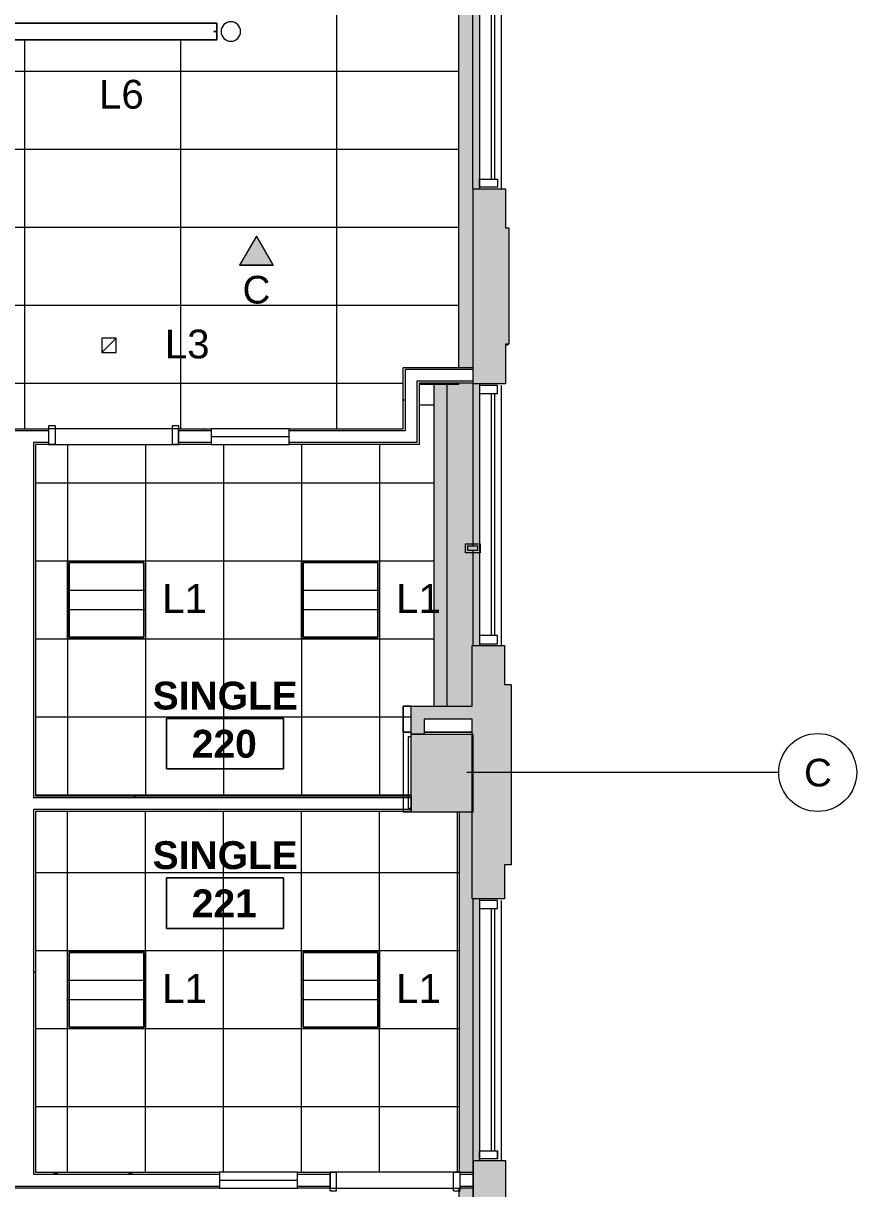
# Model space of a CAD drawing. Header units: inches. Extents: x 389 to 3083, y 11893 to 13691.
# Drawn here: x 2812.3 to 3068.8, y 12844 to 13202.6 of the extents above; entities that cross this region are included whole.
import ezdxf

# ---------------------------------------------------------------- set-up
doc = ezdxf.new("R2010")
doc.units = ezdxf.units.IN
doc.header["$MEASUREMENT"] = 0
for name, color, linetype, lineweight in [('X2$0$A-ANNO-NOTE', 131, 'Continuous', 9), ('X2$0$A-AREA-IDEN', 2, 'Continuous', 9), ('X2$0$A-CLNG', 13, 'Continuous', 13), ('X2$0$A-CLNG-PATT', 13, 'Continuous', 13), ('X2$0$A-Cols-Extr', 7, 'Continuous', 9), ('X2$0$A-DETL-GENF', 92, 'Continuous', 9), ('X2$0$A-DOOR', 31, 'Continuous', 13), ('X2$0$A-DOOR-FRAM', 31, 'Continuous', 20), ('X2$0$A-GLAZ', 151, 'Continuous', 13), ('X2$0$A-WALL', 113, 'Continuous', 13), ('X2$0$A-Wall-Extr', 7, 'Continuous', 9), ('X2$0$A-WALL-PATT', 111, 'Continuous', 13), ('X2$0$E-ELEC-FIXT', 91, 'Continuous', 9), ('X2$0$E-LITE-EQPM', 33, 'Continuous', 9), ('X2$0$E-LITE-EQPM-IDEN', 33, 'Continuous', 9), ('X2$0$I-WALL', 2, 'Continuous', 9), ('X2$0$Plaza America_Tower 1_2nd Floor -REVIT_dwg', 8, 'Continuous', 9), ('X2$0$S-COLS', 52, 'Continuous', 13), ('X2$0$S-GRID', 1, 'Continuous', 9), ('X2$0$S-GRID-IDEN', 1, 'Continuous', 9)]:
    doc.layers.add(name, color=color, linetype=linetype, lineweight=lineweight)
doc.styles.add('X2$0$Arial_3', font='arial.ttf', dxfattribs={"height": 8.851796})
doc.styles.add('X2$0$Swis721 Lt BT', font='swissl.ttf', dxfattribs={"height": 8.514638})
doc.styles.add('X2$0$Swis721 Lt BT_B', font='', dxfattribs={"height": 8.583975})
doc.styles.get('X2$0$Swis721 Lt BT_B').set_extended_font_data('Swis721 Lt BT', bold=True)
pattern_1 = [(0, (-24941.6016, 0), (30.72, 7.68), [1.267, -21.773, 1.267, -21.773, -122.88]), (0, (-24941.6016, 0), (30.72, 7.68), [-46.08, 1.267, -44.813, 1.267, -21.773, -53.76]), (0, (-24941.6016, 0), (30.72, 7.68), [-115.2, 1.267, -14.093, 1.267, -37.133]), (120, (-24930.0816, 3.84), (-22.0110751, 22.7643004), [1.267, -21.773, 1.267, -21.773, -122.88]), (120, (-24930.0816, 3.84), (-22.0110751, 22.7643004), [-46.08, 1.267, -44.813, 1.267, -21.773, -53.76]), (120, (-24930.0816, 3.84), (-22.0110751, 22.7643004), [-115.2, 1.267, -14.093, 1.267, -37.133]), (240, (-24926.2416, 19.2), (-8.7089249, -30.4443004), [1.267, -21.773, 1.267, -21.773, -122.88]), (240, (-24926.2416, 19.2), (-8.7089249, -30.4443004), [-46.08, 1.267, -44.813, 1.267, -21.773, -53.76]), (240, (-24926.2416, 19.2), (-8.7089249, -30.4443004), [-115.2, 1.267, -14.093, 1.267, -37.133])]
pattern_2 = [(0, (-24941.6016, 0), (15.36, 3.84), [1.267, -10.253, 1.267, -10.253, -61.44]), (0, (-24941.6016, 0), (15.36, 3.84), [-23.04, 1.267, -21.773, 1.267, -10.253, -26.88]), (0, (-24941.6016, 0), (15.36, 3.84), [-57.6, 1.267, -6.413, 1.267, -17.933]), (120, (-24935.8416, 1.92), (-11.00553755, 11.3821502), [1.267, -10.253, 1.267, -10.253, -61.44]), (120, (-24935.8416, 1.92), (-11.00553755, 11.3821502), [-23.04, 1.267, -21.773, 1.267, -10.253, -26.88]), (120, (-24935.8416, 1.92), (-11.00553755, 11.3821502), [-57.6, 1.267, -6.413, 1.267, -17.933]), (240, (-24933.9216, 9.6), (-4.35446245, -15.2221502), [1.267, -10.253, 1.267, -10.253, -61.44]), (240, (-24933.9216, 9.6), (-4.35446245, -15.2221502), [-23.04, 1.267, -21.773, 1.267, -10.253, -26.88]), (240, (-24933.9216, 9.6), (-4.35446245, -15.2221502), [-57.6, 1.267, -6.413, 1.267, -17.933])]

# ---------------------------------------------------------------- blocks, each defined once
blk = doc.blocks.new('X2$0$PS - System Furniture Poke-Thru - 120V-4182550-FIRST FLOOR')
at = {"layer": 'X2$0$A-DETL-GENF'}
for start, end in [(360, 180), (180, 360)]:
    blk.add_arc((0, 0), 3, start, end, dxfattribs=at)
blk = doc.blocks.new('X2$0$PS - Duplex - Duplex-V1-FIRST FLOOR')
at = {"layer": 'X2$0$E-ELEC-FIXT'}
for p, q in [((-1.375, -2.25), (-1.375, 2.25)), ((-1.375, 2.25), (1.375, 2.25)), ((-0.75, -1.5), (-0.75, 1.5)), ((-0.75, 1.5), (0.75, 1.5)), ((0.75, 1.5), (0.75, -1.5)), ((1.375, 2.25), (1.375, -2.25)), ((1.375, -2.25), (-1.375, -2.25)), ((0.75, -1.5), (-0.75, -1.5))]:
    blk.add_line(p, q, dxfattribs=at)
blk = doc.blocks.new('X2$0$Plaza America_Tower 1_2nd Floor -REVIT_dwg-5250115-FIRST FLOOR')
at = {"layer": 'X2$0$A-Cols-Extr'}
for p, q in [((27873.3, 12984.42), (27870.82, 12984.42)), ((27892.05, 12984.42), (27877.3, 12984.42)), ((27873.3, 12983.07), (27872.31, 12983.07))]:
    blk.add_line(p, q, dxfattribs=at)
at = {"layer": 'X2$0$A-Cols-Extr', "flags": 128}
for points in [[(27870.82, 12984.42), (27870.82, 12959.92), (27873.3, 12959.92)], [(27872.31, 12983.07), (27872.31, 12961.07), (27873.3, 12961.07)]]:
    blk.add_lwpolyline(points, dxfattribs=at)
at = {"layer": 'X2$0$A-GLAZ'}
for p, q in [((27892.3, 13151.67), (27892.3, 13232.17)), ((27901.05, 13151.67), (27901.05, 13231.67)), ((27898.05, 13154.67), (27898.05, 13229.17)), ((27899.05, 13154.67), (27899.05, 13229.17)), ((27892.3, 13091.67), (27892.3, 13041.82)), ((27898.05, 13014.17), (27898.05, 13088.67)), ((27899.05, 13014.17), (27899.05, 13088.67)), ((27901.05, 13011.17), (27901.05, 13091.17)), ((27892.3, 13040.32), (27892.3, 13011.17)), ((27892.3, 12933.17), (27892.3, 12852.67)), ((27901.05, 12852.67), (27901.05, 12932.67)), ((27898.05, 12855.67), (27898.05, 12930.17)), ((27899.05, 12855.67), (27899.05, 12930.17)), ((27894.31, 12855.67), (27894.31, 12853.17))]:
    blk.add_line(p, q, dxfattribs=at)
at = {"layer": 'X2$0$A-GLAZ', "flags": 128}
for points in [[(27894.3, 13154.67), (27899.8, 13154.67), (27899.8, 13152.17), (27894.3, 13152.17)], [(27899.8, 13091.17), (27894.3, 13091.17), (27894.3, 13088.67), (27899.8, 13088.67)], [(27899.8, 13014.17), (27894.3, 13014.17), (27894.3, 13011.67), (27899.8, 13011.67)], [(27899.8, 12932.67), (27894.3, 12932.67), (27894.3, 12930.17), (27899.8, 12930.17)]]:
    blk.add_lwpolyline(points, close=True, dxfattribs=at)
blk.add_lwpolyline([(27899.81, 12853.17), (27894.3, 12853.17), (27894.3, 12855.67), (27899.81, 12855.67), (27899.8, 12853.17), (27899.81, 12855.67)], dxfattribs=at)
at = {"layer": 'X2$0$A-Wall-Extr'}
for p, q in [((27892.3, 13151.67), (27892.3, 13091.67)), ((27892.3, 13151.67), (27892.3, 13091.67)), ((27873.3, 12992.42), (27870.82, 12992.42)), ((27892.05, 12984.42), (27877.3, 12984.42)), ((27892.05, 12984.42), (27877.3, 12984.42)), ((27877.3, 12984.42), (27892.05, 12984.42)), ((27892.31, 12792.67), (27892.31, 12852.67))]:
    blk.add_line(p, q, dxfattribs=at)
at = {"layer": 'X2$0$A-Wall-Extr', "flags": 128}
for points in [[(27902.32, 13103.67), (27903.05, 13103.67), (27903.05, 13103.83)], [(27903.05, 13103.83), (27903.05, 13103.67), (27902.32, 13103.67)], [(27873.3, 12984.42), (27870.82, 12984.42), (27870.82, 12992.42), (27873.3, 12992.42)], [(27873.3, 12992.42), (27870.82, 12992.42), (27870.82, 12984.42), (27873.3, 12984.42)], [(27873.3, 12984.42), (27870.82, 12984.42), (27870.82, 12959.92), (27873.3, 12959.92)]]:
    blk.add_lwpolyline(points, dxfattribs=at)
blk.add_lwpolyline([(27892.31, 12791.67), (27892.31, 12852.67)], close=True, dxfattribs=at)
blk = doc.blocks.new('X2$0$Single Flush - OTJ_SOLIDFLUSH_ALUM-4900816-FIRST FLOOR')
at = {"layer": 'X2$0$A-DOOR-FRAM'}
for p, q in [((-20, -3.3125), (-20, 2.4375)), ((-20, 2.4375), (-18, 2.4375)), ((-18, -3.3125), (-18, 2.4375)), ((18.000004, -3.3125), (18.000004, 2.4375)), ((18.000004, 2.4375), (20.000004, 2.4375)), ((20.000004, -3.3125), (20.000004, 2.4375)), ((-20, -3.3125), (-18, -3.3125)), ((18.000004, -3.3125), (20.000004, -3.3125))]:
    blk.add_line(p, q, dxfattribs=at)
blk = doc.blocks.new('X2$0$Frameless opening with glazing - 24_ x 96_-4900874-FIRST FLOOR')
at = {"layer": 'X2$0$A-GLAZ'}
blk.add_line((-13.5, 0.0625), (10.5, 0.0625), dxfattribs=at)
blk = doc.blocks.new('X2$0$L-Ceiling Light - Linear Box - 2_x2_-4960925-FIRST FLOOR')
at = {"layer": 'X2$0$E-LITE-EQPM'}
for p, q in [((-12, -12), (-12, 12)), ((-12, 12), (12, 12)), ((-12, -12), (-12, 12)), ((-12, 12), (12, 12)), ((-11.5, -11.5), (-11.5, 11.5)), ((-11.5, 11.5), (11.5, 11.5)), ((11.5, 11.5), (-11.5, 11.5)), ((-11.5, 11.5), (-11.5, -11.5)), ((11.5, 11.5), (11.5, -11.5)), ((11.5, -11.5), (11.5, 11.5)), ((12, 12), (12, -12)), ((12, 12), (12, -12)), ((-12, 3), (12, 3)), ((-12, -3), (12, -3)), ((12, -12), (-12, -12)), ((12, -12), (-12, -12)), ((11.5, -11.5), (-11.5, -11.5)), ((-11.5, -11.5), (11.5, -11.5))]:
    blk.add_line(p, q, dxfattribs=at)
blk = doc.blocks.new('X2$0$Lighting-Pendant-Axis-Beam6-Flush-Direct-Acrylic - Lighting-Pendant-Axis-Beam6-Flush-Direct-Acrylic  8_ LENGTH-5206772-FIRST FLOOR')
at = {"layer": 'X2$0$A-DETL-GENF'}
for p, q in [((46.9375, 2.515625), (-46.9375, 2.515625)), ((-46.9375, 2.515625), (-46.9375, -2.515625)), ((-46.9375, 2.515625), (46.9375, 2.515625)), ((-46.9375, -2.515625), (-46.9375, 2.515625)), ((46.9375, -2.515625), (46.9375, 2.515625)), ((46.9375, 2.515625), (46.9375, -2.515625)), ((-46.9375, -2.515625), (46.9375, -2.515625)), ((46.9375, -2.515625), (-46.9375, -2.515625))]:
    blk.add_line(p, q, dxfattribs=at)
for centre in [(-46.3125, 0), (46.3125, 0)]:
    blk.add_circle(centre, 0.25, dxfattribs=at)
blk = doc.blocks.new('X2$0$L-Recessed Square Downlight - 4_-4552743-FIRST FLOOR')
at = {"layer": 'X2$0$E-LITE-EQPM'}
for p, q in [((-2.1875, -2.1875), (-2.1875, 2.1875)), ((-2.1875, 2.1875), (2.1875, 2.1875)), ((-2.1875, 2.1875), (2.1875, -2.1875)), ((2.1875, 2.1875), (2.1875, -2.1875)), ((2.1875, -2.1875), (-2.1875, -2.1875))]:
    blk.add_line(p, q, dxfattribs=at)
blk = doc.blocks.new('X2$0$Grid - Grid Head - Circle-50561-FIRST FLOOR')
at = {"layer": 'X2$0$S-GRID-IDEN'}
blk.add_circle((0, 0), 0.125, dxfattribs=at)
blk = doc.blocks.new('X2$0$Room Tag - Room Name and Number-3379422-FIRST FLOOR')
at = {"layer": 'X2$0$A-AREA-IDEN'}
for p, q in [((-0.1881, -0.1636), (-0.1881, -0.0018)), ((-0.1881, -0.0018), (0.1869, -0.0018)), ((0.1869, -0.0018), (-0.1881, -0.0018)), ((-0.1881, -0.0018), (-0.1881, -0.1636)), ((0.1869, -0.0018), (0.1869, -0.1636)), ((0.1869, -0.1636), (0.1869, -0.0018)), ((0.1869, -0.1636), (-0.1881, -0.1636)), ((-0.1881, -0.1636), (0.1869, -0.1636))]:
    blk.add_line(p, q, dxfattribs=at)

msp = doc.modelspace()

# ---------------------------------------------------------------- hatches: boundary and pattern name
at = {"layer": 'X2$0$A-ANNO-NOTE'}
msp.add_hatch(color=256, dxfattribs=at).paths.add_polyline_path([(2878.89, 13128.11), (2884.04, 13137.05), (2889.21, 13128.13)], flags=0)
at = {"layer": 'X2$0$A-CLNG-PATT'}
h = msp.add_hatch(dxfattribs=at)
h.set_pattern_fill('FP2_63', color=256, style=0, pattern_type=2)
h.set_pattern_definition(pattern_2)
h.paths.add_polyline_path([(574.63, 12516.67), (577.72, 12516.67), (577.72, 12633.17), (567.72, 12633.17), (567.72, 12552.83), (569.72, 12552.83), (569.72, 12516.67), (573.72, 12516.67)], flags=0)
h.paths.add_polyline_path([(576.1, 12638.04), (577.72, 12638.04), (577.72, 12659.67), (569.72, 12659.67), (569.72, 12638.04), (571.19, 12638.04)], flags=0)
h.paths.add_polyline_path([(577.72, 12683.92), (577.72, 12819.17), (569.72, 12819.17), (569.72, 12791.67), (567.72, 12791.67), (567.72, 12711.33), (569.72, 12711.33), (569.75, 12683.92)], flags=0)
h.paths.add_polyline_path([(569.72, 12824.04), (577.72, 12824.04), (577.72, 12959.92), (569.97, 12959.92), (569.97, 12932.67), (567.72, 12932.67), (567.72, 12853.17), (569.72, 12853.17), (569.72, 12841.01)], flags=0)
h.paths.add_polyline_path([(570.06, 12983.92), (577.72, 12983.92), (577.72, 13090.98), (569.72, 13090.98), (569.72, 13090.17), (567.72, 13090.17), (567.72, 13011.17), (569.97, 13011.17), (569.97, 12983.92)], flags=0)
h.paths.add_polyline_path([(2950.45, 12992.42), (2950.45, 13011.17), (2952.7, 13011.17), (2952.7, 13091.67), (2950.72, 13091.67), (2950.72, 13151.67), (2952.7, 13151.67), (2952.7, 13232.1), (2950.7, 13232.1), (2950.69, 13232.17), (2950.45, 13232.17), (2950.45, 13278.35), (2946.22, 13278.35), (2946.22, 13096.69), (2950.62, 13096.69), (2950.62, 13091.81), (2946.22, 13091.81), (2946.22, 13091.42), (2942.7, 13091.42), (2942.7, 12992.42)], flags=0)
h.paths.add_polyline_path([(569.72, 13095.86), (577.72, 13095.86), (577.72, 13257.86), (569.72, 13257.86), (569.71, 13231.92), (567.71, 13231.92), (567.71, 13151.67), (569.72, 13151.67), (569.72, 13103.67)], flags=0)
h.paths.add_polyline_path([(574.96, 13262.73), (577.72, 13262.73), (577.72, 13278.92), (569.72, 13278.92), (569.72, 13262.73)], flags=0)
h.paths.add_polyline_path([(570.4, 13312.42), (577.72, 13312.42), (577.72, 13497.18), (570.06, 13497.18), (570.06, 13489.91), (567.72, 13489.91), (567.72, 13349.17), (569.72, 13349.17), (569.72, 13312.42)], flags=0)
h.paths.add_polyline_path([(2949.7, 13312.42), (2950.45, 13312.42), (2950.45, 13324.8), (2942.45, 13324.8), (2942.45, 13312.42), (2946.22, 13312.42)], flags=0)
h.paths.add_polyline_path([(2942.45, 13329.68), (2950.45, 13329.68), (2950.45, 13349.17), (2952.7, 13349.17), (2952.7, 13493.82), (2950.71, 13493.82), (2950.71, 13501.82), (2942.45, 13501.82), (2942.45, 13337.17)], flags=0)
h.paths.add_polyline_path([(2110.87, 13520.67), (2110.87, 13529.17), (2090.21, 13529.17), (2090.21, 13531.16), (2009.71, 13531.16), (2009.71, 13528.91), (2001.39, 13528.91), (2001.39, 13520.67), (2090.96, 13520.67)], flags=0)
h.paths.add_polyline_path([(1996.52, 13520.67), (1996.52, 13528.91), (1990.87, 13528.91), (1990.87, 13520.67)], flags=0)
h.paths.add_polyline_path([(2130.87, 13521.17), (2248.24, 13521.17), (2248.24, 13531.12), (2150.21, 13531.12), (2150.21, 13529.17), (2129.87, 13529.17), (2129.87, 13521.17)], flags=0)
h.paths.add_polyline_path([(2921.48, 13521.17), (2921.48, 13529.17), (2915.46, 13529.17), (2915.46, 13531.16), (2770.71, 13531.16), (2770.71, 13529.17), (2710.71, 13529.17), (2710.71, 13531.16), (2627.82, 13531.16), (2627.82, 13529.17), (2609.87, 13529.17), (2609.87, 13521.17), (2727.99, 13521.17), (2727.99, 13529.16), (2732.87, 13529.16), (2732.87, 13521.17), (2786.25, 13521.17)], flags=0)
h.paths.add_polyline_path([(2373.88, 13521.17), (2385.38, 13521.17), (2385.38, 13529.16), (2373.88, 13529.16)], flags=0)
h.paths.add_polyline_path([(2264.78, 13521.17), (2349.38, 13521.17), (2349.38, 13529.16), (2330.21, 13529.17), (2330.21, 13531.12), (2253.11, 13531.12), (2253.11, 13521.17)], flags=0)
h.paths.add_polyline_path([(2390.26, 13521.17), (2537.77, 13521.17), (2537.77, 13530.55), (2542.64, 13530.55), (2542.64, 13521.17), (2590.87, 13521.17), (2590.87, 13529.16), (2570.21, 13529.17), (2570.21, 13531.16), (2390.26, 13531.16), (2390.26, 13521.84)], flags=0)
h.paths.add_polyline_path([(1580.46, 13521.17), (1580.46, 13529.16), (1510.71, 13529.17), (1510.71, 13531.16), (1430.22, 13531.16), (1430.22, 13529.17), (1410.04, 13529.17), (1410.04, 13521.17), (1570.86, 13521.17)], flags=0)
h.paths.add_polyline_path([(1370.22, 13521.17), (1386.79, 13521.17), (1386.79, 13529.16), (1370.22, 13529.17), (1370.22, 13531.16), (1190.22, 13531.16), (1190.22, 13529.17), (1170.04, 13529.17), (1170.04, 13521.17), (1221.85, 13521.17)], flags=0)
h.paths.add_polyline_path([(700.38, 13521.17), (750.72, 13521.17), (750.72, 13531.17), (605.97, 13531.17), (605.97, 13529.17), (598.68, 13529.17), (598.68, 13521.17)], flags=0)
h.paths.add_polyline_path([(755.59, 13521.17), (910.7, 13521.17), (910.7, 13529.17), (890.22, 13529.17), (890.22, 13531.16), (810.72, 13531.16), (810.72, 13529.17), (755.59, 13529.17), (755.59, 13528.92)], flags=0)
h.paths.add_polyline_path([(929.7, 13521.17), (1048.53, 13521.17), (1048.53, 13531.16), (950.22, 13531.16), (950.22, 13529.17), (929.7, 13529.17), (929.7, 13528.94)], flags=0)
h.paths.add_polyline_path([(1053.41, 13521.17), (1151.04, 13521.17), (1151.04, 13529.17), (1130.22, 13529.17), (1130.22, 13531.16), (1053.41, 13531.16), (1053.41, 13526.1)], flags=0)
h.paths.add_polyline_path([(605.97, 13529.17), (605.97, 13529.17), (700.38, 13529.17)], flags=0)
h = msp.add_hatch(dxfattribs=at)
h.set_pattern_fill('FP2_63', color=256, style=0, pattern_type=2)
h.set_pattern_definition(pattern_2)
h.paths.add_polyline_path([(573.72, 12512.67), (581.72, 12512.67), (581.72, 12633.17), (577.72, 12633.17), (577.72, 12516.67), (569.72, 12516.67), (569.72, 12512.67)], flags=0)
h.paths.add_polyline_path([(577.72, 12638.04), (581.72, 12638.04), (581.72, 12659.67), (577.72, 12659.67)], flags=0)
h.paths.add_polyline_path([(581.72, 12983.92), (581.72, 13090.98), (577.72, 13090.98), (577.72, 12983.92)], flags=0)
h.paths.add_polyline_path([(2938.7, 12992.42), (2942.7, 12992.42), (2942.7, 13091.42), (2938.7, 13091.42), (2938.7, 13030.43)], flags=0)
h.paths.add_polyline_path([(577.72, 13095.86), (581.72, 13095.86), (581.72, 13257.86), (577.72, 13257.86), (577.72, 13148.41)], flags=0)
h.paths.add_polyline_path([(581.72, 13262.73), (581.72, 13278.92), (577.72, 13278.92), (577.72, 13262.73), (581.5, 13262.73)], flags=0)
h.paths.add_polyline_path([(581.72, 13312.42), (581.72, 13497.18), (577.72, 13497.18), (577.72, 13312.42)], flags=0)
h.paths.add_polyline_path([(2942.45, 13312.42), (2942.45, 13324.8), (2938.45, 13324.8), (2938.45, 13312.42)], flags=0)
h.paths.add_polyline_path([(2938.82, 13329.68), (2942.45, 13329.68), (2942.45, 13501.82), (2938.45, 13501.82), (2938.45, 13329.68)], flags=0)
h.paths.add_polyline_path([(2090.96, 13517.17), (2110.87, 13517.17), (2110.87, 13520.67), (2001.39, 13520.67), (2001.39, 13517.17), (2090.21, 13517.17)], flags=0)
h.paths.add_polyline_path([(2537.77, 13517.17), (2537.77, 13521.17), (2390.26, 13521.17), (2390.26, 13517.17), (2438.6, 13517.17)], flags=0)
h.paths.add_polyline_path([(2130.87, 13517.17), (2248.24, 13517.17), (2248.24, 13521.17), (2129.87, 13521.17), (2129.87, 13517.17)], flags=0)
h.paths.add_polyline_path([(2732.87, 13517.17), (2921.48, 13517.17), (2921.48, 13521.17), (2732.87, 13521.17), (2732.87, 13518.75)], flags=0)
h.paths.add_polyline_path([(2573.52, 13517.17), (2590.87, 13517.17), (2590.87, 13521.17), (2542.64, 13521.17), (2542.64, 13517.17), (2570.21, 13517.17)], flags=0)
h.paths.add_polyline_path([(1990.87, 13517.17), (1996.52, 13517.17), (1996.52, 13520.67), (1990.87, 13520.67), (1990.87, 13528.91), (1986.87, 13528.91), (1986.87, 13517.17)], flags=0)
h.paths.add_polyline_path([(2253.11, 13517.17), (2349.38, 13517.17), (2349.38, 13521.17), (2253.11, 13521.17), (2253.11, 13519.41)], flags=0)
h.paths.add_polyline_path([(2609.87, 13517.17), (2727.99, 13517.17), (2727.99, 13521.17), (2609.87, 13521.17)], flags=0)
h.paths.add_polyline_path([(2385.38, 13517.17), (2385.38, 13521.17), (2373.88, 13521.17), (2373.88, 13517.17)], flags=0)
h.paths.add_polyline_path([(1386.79, 13517.17), (1386.79, 13521.17), (1170.04, 13521.17), (1170.04, 13517.17), (1370.22, 13517.17)], flags=0)
h.paths.add_polyline_path([(1580.46, 13517.17), (1580.46, 13521.17), (1410.04, 13521.17), (1410.04, 13517.17), (1510.71, 13517.17)], flags=0)
h.paths.add_polyline_path([(750.72, 13517.17), (750.72, 13521.17), (598.68, 13521.17), (598.68, 13517.17), (700.38, 13517.17)], flags=0)
h.paths.add_polyline_path([(755.59, 13517.17), (910.7, 13517.17), (910.7, 13521.17), (755.59, 13521.17), (755.59, 13519.16)], flags=0)
h.paths.add_polyline_path([(1048.53, 13517.17), (1048.53, 13521.17), (929.7, 13521.17), (929.7, 13517.17), (1048.03, 13517.17)], flags=0)
h.paths.add_polyline_path([(1130.22, 13517.17), (1151.04, 13517.17), (1151.04, 13521.17), (1053.41, 13521.17), (1053.41, 13517.17)], flags=0)
h = msp.add_hatch(dxfattribs=at)
h.set_pattern_fill('FP2_63', color=256, style=0, pattern_type=2)
h.set_pattern_definition(pattern_2)
h.paths.add_polyline_path([(749.72, 12113.17), (749.72, 12115.17), (752.73, 12115.17), (752.73, 12119.17), (598.68, 12119.17), (598.71, 12115.17), (604.97, 12115.17), (604.97, 12113.17), (700.38, 12113.17)], flags=0)
h.paths.add_polyline_path([(2630.46, 12113.17), (2710.45, 12113.17), (2710.45, 12120.17), (2609.88, 12120.17), (2609.88, 12116.17), (2630.46, 12116.17)], flags=0)
h.paths.add_polyline_path([(2786.25, 12113.17), (2915.46, 12113.17), (2915.46, 12116.17), (2921.83, 12116.17), (2921.83, 12120.17), (2770.45, 12120.17), (2770.45, 12113.17)], flags=0)
h.paths.add_polyline_path([(960.55, 12113.17), (1130.22, 12113.17), (1130.22, 12115.17), (1151.04, 12115.17), (1151.04, 12119.17), (930.04, 12119.17), (930.04, 12115.17), (950.38, 12115.17), (950.38, 12113.17), (950.68, 12113.17)], flags=0)
h.paths.add_polyline_path([(1430.38, 12113.17), (1509.71, 12113.17), (1509.71, 12116.42), (1514.71, 12116.42), (1514.71, 12119.17), (1410.04, 12119.17), (1410.04, 12115.17), (1430.38, 12115.17)], flags=0)
h.paths.add_polyline_path([(2090.04, 12113.17), (2090.04, 12116.17), (2110.87, 12116.17), (2110.87, 12120.17), (2004.87, 12120.17), (2004.87, 12116.23), (2009.71, 12116.23), (2009.71, 12113.17), (2013.18, 12113.17)], flags=0)
h.paths.add_polyline_path([(809.88, 12113.17), (890.22, 12113.17), (890.22, 12115.17), (911.04, 12115.17), (911.04, 12119.17), (809.88, 12119.17), (809.88, 12115.17)], flags=0)
h.paths.add_polyline_path([(1218.41, 12113.17), (1370.22, 12113.17), (1370.22, 12115.17), (1391.04, 12115.17), (1391.04, 12119.17), (1222.66, 12119.17), (1222.66, 12113.24), (1217.78, 12113.24), (1217.78, 12119.17), (1170.04, 12119.17), (1170.04, 12115.17), (1190.38, 12115.17), (1190.38, 12113.17), (1217.78, 12113.17)], flags=0)
h.paths.add_polyline_path([(2330.04, 12113.21), (2330.04, 12116.17), (2350.63, 12116.17), (2350.6, 12120.17), (2252.57, 12120.17), (2252.57, 12113.28), (2247.7, 12113.28), (2247.7, 12120.17), (2146.21, 12120.17), (2146.21, 12116.17), (2150.21, 12116.17), (2150.21, 12113.21), (2264.78, 12113.21)], flags=0)
h.paths.add_polyline_path([(2438.6, 12113.21), (2574.41, 12113.21), (2574.41, 12120.17), (2369.63, 12120.17), (2369.63, 12116.17), (2390.21, 12116.17), (2390.21, 12113.21)], flags=0)
h.paths.add_polyline_path([(2766.2, 12116.17), (2766.2, 12120.17), (2714.7, 12120.17), (2714.7, 12116.17), (2756.79, 12116.17)], flags=0)
h.paths.add_polyline_path([(2582.46, 12116.17), (2590.88, 12116.17), (2590.88, 12120.17), (2578.66, 12120.17), (2578.66, 12116.17)], flags=0)
h.paths.add_polyline_path([(2141.33, 12116.17), (2141.33, 12120.17), (2129.87, 12120.17), (2129.87, 12116.17), (2138.04, 12116.17)], flags=0)
h.paths.add_polyline_path([(2950.45, 12141.26), (2950.45, 12150.42), (2952.95, 12150.42), (2952.95, 12295.1), (2950.7, 12295.1), (2950.7, 12337.45), (2946.7, 12337.45), (2946.7, 12141.26), (2950.44, 12141.26)], flags=0)
h.paths.add_polyline_path([(573.78, 12141.56), (573.78, 12341.92), (569.72, 12341.92), (569.71, 12295.17), (567.46, 12295.17), (567.46, 12150.42), (569.78, 12150.42), (569.78, 12141.56)], flags=0)
h.paths.add_polyline_path([(2946.48, 12365.35), (2950.71, 12365.35), (2950.72, 12412.17), (2952.97, 12412.17), (2952.97, 12492.67), (2950.72, 12492.67), (2950.72, 12552.67), (2952.7, 12552.67), (2952.7, 12633.17), (2950.45, 12633.17), (2950.42, 12641.67), (2946.45, 12641.67), (2946.45, 12365.35)], flags=0)
h.paths.add_polyline_path([(569.72, 12365.92), (573.72, 12365.92), (573.72, 12403.92), (569.72, 12403.92), (569.72, 12385.92)], flags=0)
h.paths.add_polyline_path([(569.72, 12408.79), (573.72, 12408.79), (573.72, 12512.67), (569.72, 12512.67), (569.71, 12492.67), (567.72, 12492.67), (567.72, 12412.17), (569.72, 12412.17), (569.72, 12408.79)], flags=0)
h.paths.add_polyline_path([(2946.45, 12688.92), (2950.45, 12688.92), (2950.45, 12711.17), (2952.58, 12711.17), (2952.58, 12791.83), (2950.7, 12791.83), (2950.7, 12844.17), (2946.45, 12844.17), (2946.45, 12689.78)], flags=0)
h.paths.add_polyline_path([(2950.61, 12849.04), (2950.7, 12849.04), (2950.72, 12852.67), (2952.7, 12852.67), (2952.7, 12933.17), (2950.45, 12933.17), (2950.45, 12959.85), (2946.45, 12959.85), (2946.45, 12849.04), (2946.71, 12849.04)], flags=0)
at = {"layer": 'X2$0$A-WALL-PATT'}
for points in [[(2950.73, 13139.67), (2960.72, 13139.67), (2960.72, 13151.67), (2950.72, 13151.67), (2950.72, 13139.67)], [(2960.45, 13103.83), (2961.72, 13103.83), (2961.72, 13139.67), (2950.72, 13139.67), (2950.72, 13103.83), (2960.07, 13103.83)], [(2950.72, 13091.67), (2960.72, 13091.67), (2960.72, 13103.83), (2950.72, 13103.83)], [(2960.45, 12999.17), (2960.45, 13011.17), (2950.45, 13011.17), (2950.45, 12999.17), (2960.07, 12999.17)], [(2962.45, 12943.67), (2962.45, 12999.17), (2950.45, 12999.17), (2950.45, 12983.85), (2950.7, 12983.85), (2950.7, 12959.85), (2950.45, 12959.85), (2950.45, 12943.67), (2960.45, 12943.67)], [(2935.7, 12983.85), (2935.7, 12992.42), (2931.7, 12992.42), (2931.7, 12983.85), (2934.1, 12983.85)], [(2944.53, 12988.42), (2950.45, 12988.42), (2950.45, 12992.42), (2935.7, 12992.42), (2935.7, 12988.42), (2942.7, 12988.42)], [(2960.07, 12933.17), (2960.45, 12933.17), (2960.45, 12943.67), (2950.45, 12943.67), (2950.45, 12933.17), (2952.7, 12933.17)], [(2950.72, 12840.67), (2960.72, 12840.67), (2960.72, 12852.67), (2950.72, 12852.67), (2950.72, 12843.83)]]:
    msp.add_hatch(color=256, dxfattribs=at).paths.add_polyline_path(points, flags=0)
h = msp.add_hatch(dxfattribs=at)
h.set_pattern_fill('FP2_1', color=256, style=0, pattern_type=2)
h.set_pattern_definition(pattern_1)
h.paths.add_polyline_path([(2932.57, 13096.06), (2950.62, 13096.06), (2950.62, 13096.69), (2929.22, 13096.69), (2929.22, 13096.06), (2932.22, 13096.06)], flags=0)
h = msp.add_hatch(dxfattribs=at)
h.set_pattern_fill('FP2_1', color=256, style=0, pattern_type=2)
h.set_pattern_definition(pattern_1)
h.paths.add_polyline_path([(2929.85, 13077.81), (2929.85, 13096.06), (2929.22, 13096.05), (2929.22, 13077.81)], flags=0)
h = msp.add_hatch(dxfattribs=at)
h.set_pattern_fill('FP2_1', color=256, style=0, pattern_type=2)
h.set_pattern_definition(pattern_1)
h.paths.add_polyline_path([(2933.47, 13091.81), (2950.62, 13091.81), (2950.62, 13092.44), (2933.47, 13092.44)], flags=0)
h = msp.add_hatch(dxfattribs=at)
h.set_pattern_fill('FP2_1', color=256, style=0, pattern_type=2)
h.set_pattern_definition(pattern_1)
h.paths.add_polyline_path([(2929.69, 13077.19), (2929.85, 13077.19), (2929.85, 13077.81), (2894.09, 13077.81), (2894.09, 13077.19)], flags=0)
h.paths.add_polyline_path([(2568.77, 13077.19), (2733.22, 13077.19), (2733.22, 13077.81), (2568.77, 13077.81), (2568.77, 13077.66)], flags=0)
h.paths.add_polyline_path([(2870.09, 13077.19), (2870.09, 13077.81), (2860.09, 13077.81), (2860.09, 13077.19)], flags=0)
h.paths.add_polyline_path([(2807.22, 13077.19), (2820.09, 13077.19), (2820.09, 13077.81), (2807.22, 13077.81)], flags=0)
h.paths.add_polyline_path([(2757.22, 13077.19), (2767.22, 13077.19), (2767.22, 13077.81), (2757.22, 13077.81)], flags=0)
h = msp.add_hatch(dxfattribs=at)
h.set_pattern_fill('FP2_1', color=256, style=0, pattern_type=2)
h.set_pattern_definition(pattern_1)
h.paths.add_polyline_path([(2929.85, 13072.94), (2934.1, 13072.94), (2934.06, 13073.56), (2894.09, 13073.56), (2894.09, 13072.94)], flags=0)
h.paths.add_polyline_path([(2573.64, 13072.94), (2663.81, 13072.94), (2663.81, 13073.56), (2573.02, 13073.56), (2573.02, 13072.94)], flags=0)
h.paths.add_polyline_path([(2667.44, 13072.94), (2733.22, 13072.94), (2733.22, 13073.56), (2667.44, 13073.56)], flags=0)
h.paths.add_polyline_path([(2757.22, 13072.94), (2767.22, 13072.94), (2767.22, 13073.56), (2757.22, 13073.56)], flags=0)
h.paths.add_polyline_path([(2870.09, 13072.94), (2870.09, 13073.56), (2860.09, 13073.56), (2860.09, 13072.94)], flags=0)
h.paths.add_polyline_path([(2811.22, 13072.94), (2811.84, 13072.94), (2811.82, 13073.56), (2807.22, 13073.56), (2807.22, 13072.94)], flags=0)
h.paths.add_polyline_path([(2815.47, 13072.94), (2820.09, 13072.94), (2820.09, 13073.56), (2815.47, 13073.56)], flags=0)
h = msp.add_hatch(dxfattribs=at)
h.set_pattern_fill('FP2_1', color=256, style=0, pattern_type=2)
h.set_pattern_definition(pattern_1)
h.paths.add_polyline_path([(2815.47, 12849.04), (2816.09, 12849.04), (2816.09, 12960.67), (2815.47, 12960.67), (2815.47, 12912.46)], flags=0)
h.paths.add_polyline_path([(2815.47, 12964.29), (2816.09, 12964.29), (2816.09, 13072.94), (2815.47, 13072.94), (2815.47, 12964.77)], flags=0)
h = msp.add_hatch(dxfattribs=at)
h.set_pattern_fill('FP2_1', color=256, style=0, pattern_type=2)
h.set_pattern_definition(pattern_1)
h.paths.add_polyline_path([(2816.09, 12964.29), (2931.7, 12964.29), (2931.7, 12964.92), (2816.09, 12964.92)], flags=0)
h = msp.add_hatch(dxfattribs=at)
h.set_pattern_fill('FP2_1', color=256, style=0, pattern_type=2)
h.set_pattern_definition(pattern_1)
h.paths.add_polyline_path([(2873.16, 12960.04), (2931.7, 12960.04), (2931.7, 12960.67), (2816.09, 12960.67), (2816.09, 12960.04)], flags=0)
h = msp.add_hatch(dxfattribs=at)
h.set_pattern_fill('FP2_1', color=256, style=0, pattern_type=2)
h.set_pattern_definition(pattern_1)
h.paths.add_polyline_path([(2896.71, 12848.42), (2906.71, 12848.42), (2906.71, 12849.04), (2896.71, 12849.04)], flags=0)
h.paths.add_polyline_path([(2590.13, 12848.42), (2811.84, 12848.42), (2811.84, 12849.04), (2573.64, 12849.04), (2573.64, 12848.42), (2575.77, 12848.42)], flags=0)
h.paths.add_polyline_path([(2946.71, 12848.42), (2950.71, 12848.42), (2950.7, 12849.04), (2946.71, 12849.04)], flags=0)
h.paths.add_polyline_path([(2815.47, 12848.42), (2872.71, 12848.42), (2872.71, 12849.04), (2815.47, 12849.04)], flags=0)
h = msp.add_hatch(dxfattribs=at)
h.set_pattern_fill('FP2_1', color=256, style=0, pattern_type=2)
h.set_pattern_definition(pattern_1)
h.paths.add_polyline_path([(2896.71, 12844.17), (2906.71, 12844.17), (2906.71, 12844.79), (2896.71, 12844.79)], flags=0)
h.paths.add_polyline_path([(2569.39, 12844.17), (2872.71, 12844.17), (2872.71, 12844.79), (2569.39, 12844.79)], flags=0)
h.paths.add_polyline_path([(2946.71, 12844.17), (2950.71, 12844.17), (2950.7, 12844.79), (2946.71, 12844.79)], flags=0)
at = {"layer": 'X2$0$S-COLS'}
msp.add_hatch(color=256, dxfattribs=at).paths.add_polyline_path([(2950.7, 12959.85), (2950.7, 12983.85), (2931.7, 12983.85), (2931.7, 12959.85), (2950.45, 12959.85)], flags=0)

# ---------------------------------------------------------------- linework, layer by layer
at = {"layer": 'X2$0$A-ANNO-NOTE'}
for p, q in [((2884.04, 13137.05), (2878.89, 13128.11)), ((2884.04, 13137.05), (2878.89, 13128.11)), ((2889.21, 13128.13), (2884.04, 13137.05)), ((2884.04, 13137.05), (2889.21, 13128.13)), ((2878.89, 13128.11), (2889.21, 13128.13)), ((2889.21, 13128.13), (2878.89, 13128.11))]:
    msp.add_line(p, q, dxfattribs=at)
at = {"layer": 'X2$0$A-CLNG'}
for p, q in [((2946.22, 13278.35), (2946.22, 13096.69)), ((2952.7, 13232.1), (2952.7, 13151.67)), ((2938.7, 13091.81), (2938.7, 12992.42)), ((2946.22, 13091.81), (2946.22, 13091.42)), ((2946.22, 13091.42), (2934.1, 13091.42)), ((2942.7, 13091.42), (2942.7, 12992.42)), ((2952.7, 13091.67), (2952.7, 13011.17)), ((2946.45, 12959.85), (2946.45, 12849.04)), ((2952.7, 12933.17), (2952.7, 12852.67)), ((2950.7, 12852.67), (2950.7, 12849.04)), ((2946.45, 12688.92), (2946.45, 12844.17)), ((2950.7, 12844.17), (2950.7, 12791.83))]:
    msp.add_line(p, q, dxfattribs=at)
at = {"layer": 'X2$0$A-CLNG-PATT'}
for p, q in [((2908.77, 13077.81), (2908.77, 13324.8)), ((2812.77, 13077.81), (2812.77, 13197.55)), ((2860.77, 13077.81), (2860.77, 13197.55)), ((2946.22, 13187.71), (2572.77, 13187.71)), ((2946.22, 13163.71), (2572.77, 13163.71)), ((2946.22, 13139.71), (2572.77, 13139.71)), ((2946.22, 13115.71), (2572.77, 13115.71)), ((2929.22, 13091.71), (2572.77, 13091.71)), ((2946.22, 13091.71), (2934.1, 13091.71)), ((2934.1, 13085.17), (2938.7, 13085.17)), ((2825.9, 13072.94), (2825.9, 12964.92)), ((2849.9, 13072.94), (2849.9, 12964.92)), ((2873.9, 13072.94), (2873.9, 12964.92)), ((2897.9, 13072.94), (2897.9, 12964.92)), ((2921.9, 13072.94), (2921.9, 12964.92)), ((2816.09, 13061.17), (2938.7, 13061.17)), ((2816.09, 13037.17), (2938.7, 13037.17)), ((2816.09, 13013.17), (2938.7, 13013.17)), ((2816.09, 12989.17), (2931.7, 12989.17)), ((2816.09, 12965.17), (2931.7, 12965.17)), ((2825.9, 12849.04), (2825.9, 12960.04)), ((2849.9, 12849.04), (2849.9, 12960.04)), ((2873.9, 12849.04), (2873.9, 12960.04)), ((2897.9, 12849.04), (2897.9, 12960.04)), ((2921.9, 12849.04), (2921.9, 12960.04)), ((2945.9, 12849.04), (2945.9, 12959.85)), ((2946.45, 12941.17), (2816.09, 12941.17)), ((2946.45, 12917.17), (2816.09, 12917.17)), ((2946.45, 12893.17), (2816.09, 12893.17)), ((2946.45, 12869.17), (2816.09, 12869.17))]:
    msp.add_line(p, q, dxfattribs=at)
at = {"layer": 'X2$0$A-WALL'}
for p, q in [((2950.72, 13091.67), (2950.72, 13151.67)), ((2950.72, 13151.67), (2960.72, 13151.67)), ((2960.72, 13151.67), (2960.72, 13139.67)), ((2960.72, 13139.67), (2961.72, 13139.67)), ((2961.72, 13139.67), (2961.72, 13103.83)), ((2961.72, 13103.83), (2960.72, 13103.83)), ((2960.72, 13103.83), (2960.72, 13091.67)), ((2929.85, 13096.06), (2929.85, 13077.19)), ((2950.62, 13096.06), (2929.85, 13096.06)), ((2933.47, 13092.44), (2933.47, 13073.56)), ((2950.62, 13092.44), (2933.47, 13092.44)), ((2960.72, 13091.67), (2950.72, 13091.67)), ((2820.09, 13077.19), (2807.22, 13077.19)), ((2870.09, 13077.19), (2860.09, 13077.19)), ((2929.85, 13077.19), (2894.09, 13077.19)), ((2820.09, 13073.56), (2815.47, 13073.56)), ((2815.47, 13073.56), (2815.47, 12964.29)), ((2870.09, 13073.56), (2860.09, 13073.56)), ((2933.47, 13073.56), (2894.09, 13073.56)), ((2950.45, 12992.42), (2950.45, 13011.17)), ((2950.45, 13011.17), (2960.45, 13011.17)), ((2960.45, 13011.17), (2960.45, 12999.17)), ((2960.45, 12999.17), (2962.45, 12999.17)), ((2962.45, 12999.17), (2962.45, 12943.67)), ((2931.7, 12992.42), (2950.45, 12992.42)), ((2931.7, 12983.85), (2931.7, 12992.42)), ((2950.45, 12988.42), (2935.7, 12988.42)), ((2935.7, 12988.42), (2935.7, 12983.85)), ((2950.45, 12933.17), (2950.45, 12988.42)), ((2935.7, 12983.85), (2931.7, 12983.85)), ((2931.7, 12964.29), (2815.47, 12964.29)), ((2815.47, 12960.67), (2815.47, 12848.42)), ((2931.7, 12960.67), (2815.47, 12960.67)), ((2962.45, 12943.67), (2960.45, 12943.67)), ((2960.45, 12943.67), (2960.45, 12933.17)), ((2960.45, 12933.17), (2950.45, 12933.17)), ((2950.72, 12791.83), (2950.72, 12852.67)), ((2950.72, 12852.67), (2960.72, 12852.67)), ((2960.72, 12852.67), (2960.72, 12840.67)), ((2815.47, 12848.42), (2872.71, 12848.42)), ((2896.71, 12848.42), (2906.71, 12848.42)), ((2946.71, 12848.42), (2950.71, 12848.42)), ((2569.39, 12844.79), (2872.71, 12844.79)), ((2896.71, 12844.79), (2906.71, 12844.79)), ((2946.71, 12844.79), (2950.71, 12844.79))]:
    msp.add_line(p, q, dxfattribs=at)
at = {"layer": 'X2$0$I-WALL'}
for p, q in [((2929.22, 13077.81), (2929.22, 13096.69)), ((2929.22, 13096.69), (2950.62, 13096.69)), ((2950.62, 13096.69), (2950.62, 13091.81)), ((2934.1, 13091.81), (2934.1, 13072.94)), ((2950.62, 13091.81), (2934.1, 13091.81)), ((2807.22, 13077.81), (2820.09, 13077.81)), ((2820.09, 13077.81), (2820.09, 13072.94)), ((2860.09, 13077.81), (2820.09, 13077.81)), ((2860.09, 13077.81), (2870.09, 13077.81)), ((2860.09, 13072.94), (2860.09, 13077.81)), ((2870.09, 13077.81), (2870.09, 13072.94)), ((2894.09, 13077.81), (2870.09, 13077.81)), ((2894.09, 13077.81), (2929.22, 13077.81)), ((2894.09, 13072.94), (2894.09, 13077.81)), ((2820.09, 13072.94), (2816.09, 13072.94)), ((2816.09, 13072.94), (2816.09, 12964.92)), ((2820.09, 13072.94), (2860.09, 13072.94)), ((2870.09, 13072.94), (2860.09, 13072.94)), ((2870.09, 13072.94), (2894.09, 13072.94)), ((2934.1, 13072.94), (2894.09, 13072.94)), ((2816.09, 12964.92), (2931.7, 12964.92)), ((2931.7, 12964.92), (2931.7, 12960.04)), ((2816.09, 12960.04), (2816.09, 12849.04)), ((2931.7, 12960.04), (2816.09, 12960.04)), ((2816.09, 12849.04), (2872.71, 12849.04)), ((2872.71, 12849.04), (2872.71, 12844.17)), ((2896.71, 12849.04), (2872.71, 12849.04)), ((2896.71, 12844.17), (2896.71, 12849.04)), ((2896.71, 12849.04), (2906.71, 12849.04)), ((2906.71, 12849.04), (2906.71, 12844.17)), ((2946.71, 12849.04), (2906.71, 12849.04)), ((2946.71, 12844.17), (2946.71, 12849.04)), ((2946.71, 12849.04), (2950.71, 12849.04)), ((2950.71, 12849.04), (2950.71, 12844.17)), ((2872.71, 12844.17), (2568.77, 12844.17)), ((2872.71, 12844.17), (2896.71, 12844.17)), ((2906.71, 12844.17), (2896.71, 12844.17)), ((2906.71, 12844.17), (2946.71, 12844.17)), ((2950.71, 12844.17), (2946.71, 12844.17))]:
    msp.add_line(p, q, dxfattribs=at)
at = {"layer": 'X2$0$S-COLS'}
for p, q in [((2931.7, 12959.85), (2931.7, 12983.85)), ((2931.7, 12983.85), (2950.7, 12983.85)), ((2950.7, 12983.85), (2950.7, 12959.85)), ((2950.7, 12959.85), (2931.7, 12959.85))]:
    msp.add_line(p, q, dxfattribs=at)
at = {"layer": 'X2$0$S-GRID'}
msp.add_line((3044.8, 12972.05), (2948.8, 12972.05), dxfattribs=at)

# ---------------------------------------------------------------- block references
at = {"layer": 'X2$0$A-AREA-IDEN', "xscale": 95.99999999999994, "yscale": 95.99999999999994, "zscale": 95.99999999999994}
for p in [(2874.44, 12988.88), (2874.44, 12939.78)]:
    msp.add_blockref('X2$0$Room Tag - Room Name and Number-3379422-FIRST FLOOR', p, dxfattribs=at)
at = {"layer": 'X2$0$A-DOOR', "rotation": 180}
msp.add_blockref('X2$0$Single Flush - OTJ_SOLIDFLUSH_ALUM-4900816-FIRST FLOOR', (2840.09, 13075.38), dxfattribs=at)
at = {"layer": 'X2$0$A-DOOR'}
msp.add_blockref('X2$0$Single Flush - OTJ_SOLIDFLUSH_ALUM-4900816-FIRST FLOOR', (2926.71, 12846.61), dxfattribs=at)
at = {"layer": 'X2$0$A-GLAZ'}
msp.add_blockref('X2$0$Frameless opening with glazing - 24_ x 96_-4900874-FIRST FLOOR', (2883.59, 13075.38), dxfattribs=at)
at = {"layer": 'X2$0$A-GLAZ', "rotation": 180}
msp.add_blockref('X2$0$Frameless opening with glazing - 24_ x 96_-4900874-FIRST FLOOR', (2883.21, 12846.61), dxfattribs=at)
at = {"layer": 'X2$0$E-ELEC-FIXT'}
msp.add_blockref('X2$0$PS - System Furniture Poke-Thru - 120V-4182550-FIRST FLOOR', (2876.19, 13200.06), dxfattribs=at)
at = {"layer": 'X2$0$E-ELEC-FIXT', "rotation": 89.99999999999999}
msp.add_blockref('X2$0$PS - Duplex - Duplex-V1-FIRST FLOOR', (2950.64, 13041.07), dxfattribs=at)
at = {"layer": 'X2$0$E-LITE-EQPM', "rotation": 180}
msp.add_blockref('X2$0$Lighting-Pendant-Axis-Beam6-Flush-Direct-Acrylic - Lighting-Pendant-Axis-Beam6-Flush-Direct-Acrylic  8_ LENGTH-5206772-FIRST FLOOR', (2824.98, 13200.06), dxfattribs=at)
at = {"layer": 'X2$0$E-LITE-EQPM', "extrusion": (0, 0, -1), "rotation": 180}
msp.add_blockref('X2$0$L-Recessed Square Downlight - 4_-4552743-FIRST FLOOR', (-2838.71, 13103.49), dxfattribs=at)
at = {"layer": 'X2$0$E-LITE-EQPM'}
for p in [(2837.9, 13025.17), (2909.9, 13025.17), (2837.9, 12905.17), (2909.9, 12905.17)]:
    msp.add_blockref('X2$0$L-Ceiling Light - Linear Box - 2_x2_-4960925-FIRST FLOOR', p, dxfattribs=at)
at = {"layer": 'X2$0$Plaza America_Tower 1_2nd Floor -REVIT_dwg'}
msp.add_blockref('X2$0$Plaza America_Tower 1_2nd Floor -REVIT_dwg-5250115-FIRST FLOOR', (-24941.6, 0), dxfattribs=at)
at = {"layer": 'X2$0$S-GRID-IDEN', "xscale": 95.99999999999994, "yscale": 95.99999999999994, "zscale": 95.99999999999994, "rotation": 89.99999999999982}
msp.add_blockref('X2$0$Grid - Grid Head - Circle-50561-FIRST FLOOR', (3056.8, 12972.05), dxfattribs=at)

# ---------------------------------------------------------------- texts
at = {"layer": 'X2$0$A-ANNO-NOTE', "insert": (2884.06, 13124.87), "char_height": 8.51, "width": 9.936, "attachment_point": 2, "rotation": 0.074, "line_spacing_factor": 1.00667, "style": 'X2$0$Swis721 Lt BT'}
msp.add_mtext('C', dxfattribs=at)
at = {"layer": 'X2$0$A-AREA-IDEN', "char_height": 8.584, "attachment_point": 2, "line_spacing_factor": 0.998538, "style": 'X2$0$Swis721 Lt BT_B'}
for s, insert, width in [('SINGLE', (2874.45, 13000.02), 49.464), ('220', (2874.17, 12985.19), 23.004), ('SINGLE', (2874.45, 12950.92), 49.464), ('221', (2874.17, 12936.09), 23.004)]:
    msp.add_mtext(s, dxfattribs=dict(at, insert=insert, width=width))
at = {"layer": 'X2$0$E-LITE-EQPM-IDEN', "char_height": 8.852, "width": 16.416, "attachment_point": 2, "line_spacing_factor": 0.938532, "style": 'X2$0$Arial_3'}
for s, insert in [('L6', (2842.49, 13185.18)), ('L3', (2862.74, 13108.34)), ('L1', (2861.93, 13030.02)), ('L1', (2933.93, 13030.02)), ('L1', (2861.93, 12910.02)), ('L1', (2933.93, 12910.02))]:
    msp.add_mtext(s, dxfattribs=dict(at, insert=insert))

# ---------------------------------------------------------------- next in the draw order: texts
at = {"layer": 'X2$0$S-GRID-IDEN', "insert": (3056.89, 12976.28), "char_height": 8.51, "width": 9.936, "attachment_point": 2, "line_spacing_factor": 1.00667, "style": 'X2$0$Swis721 Lt BT', "bg_fill": 3, "box_fill_scale": 1.25, "bg_fill_color": 0, "bg_fill_transparency": 0}
msp.add_mtext('C', dxfattribs=at)

doc.saveas('drawing.dxf')
